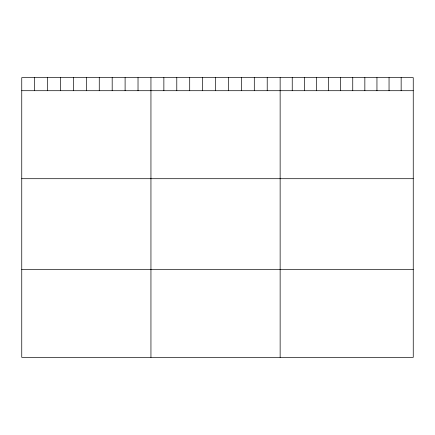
<?xml version="1.0" encoding="UTF-8"?>
<svg xmlns="http://www.w3.org/2000/svg" width="435" height="435" viewBox="0 0 435 435"><rect width="100%" height="100%" fill="white"/><g stroke="black" fill="none" stroke-linecap="round" stroke-linejoin="round"><path stroke-width="0.65" d="M413.25 90.708L413.25 357.358L21.75 357.358L21.75 77.642L413.25 77.642L413.25 90.708L21.75 90.708M21.75 178.703L413.25 178.703M21.75 269.363L413.25 269.363M401.152 77.642L401.152 90.708M389.048 77.642L389.048 90.708M376.949 77.642L376.949 90.708M364.845 77.642L364.845 90.708M352.747 77.642L352.747 90.708M340.643 77.642L340.643 90.708M328.545 77.642L328.545 90.708M316.441 77.642L316.441 90.708M304.342 77.642L304.342 90.708M292.238 77.642L292.238 90.708M280.14 77.642L280.14 357.358M267.22 77.642L267.22 90.708M254.301 77.642L254.301 90.708M241.381 77.642L241.381 90.708M228.462 77.642L228.462 90.708M215.542 77.642L215.542 90.708M202.623 77.642L202.623 90.708M189.703 77.642L189.703 90.708M176.784 77.642L176.784 90.708M163.864 77.642L163.864 90.708M150.945 77.642L150.945 357.358M138.025 77.642L138.025 90.708M125.106 77.642L125.106 90.708M112.186 77.642L112.186 90.708M99.267 77.642L99.267 90.708M86.347 77.642L86.347 90.708M73.428 77.642L73.428 90.708M60.508 77.642L60.508 90.708M47.589 77.642L47.589 90.708M34.669 77.642L34.669 90.708"/></g></svg>
